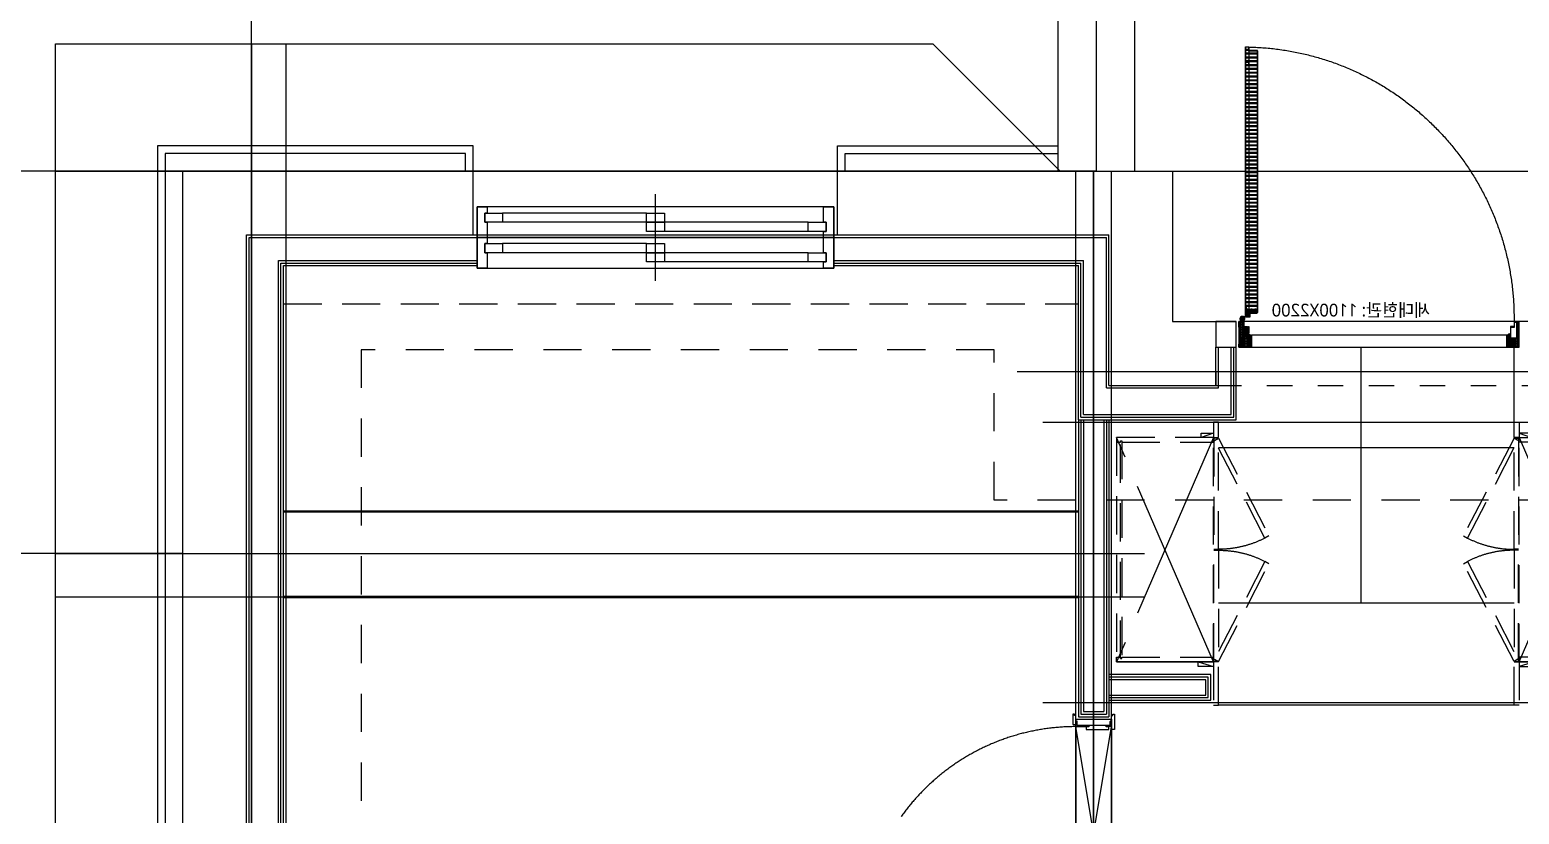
# Model space of a CAD drawing. Header units: millimetres. Extents: x 7294529 to 7346664, y 234399 to 276449.
# Drawn here: x 7298759 to 7304605, y 251817 to 254894 of the extents above; entities that cross this region are included whole.
import ezdxf
from ezdxf.enums import TextEntityAlignment as Align
from ezdxf.xclip import XClip

# ---------------------------------------------------------------- set-up
doc = ezdxf.new("R2010")
doc.units = ezdxf.units.MM
doc.header["$LTSCALE"] = 100
doc.header["$XCLIPFRAME"] = 2
for name, pattern in [('C-303-L-TF_39B+59C$0$CEN', [62, 60, -1, 0, -1]), ('C-303-L-TF_39B+59C$0$CENTER', [65, 60, -2, 1, -2]), ('C-303-L-TF_39B+59C$0$DIV1', [3.4, 3, -0.2, 0, -0.2]), ('C-303-L-TF_39B+59C$0$HIDDEN', [2, 1, -1]), ('CEN', [62, 60, -1, 0, -1]), ('ST-DASH', [2.7, 1.5, -1.2]), ('U-39B-EX$0$CEN', [62, 60, -1, 0, -1]), ('U-39B-EX$0$CENTER', [65, 60, -2, 1, -2]), ('U-39B-EX$0$CENTER2', [1.125, 0.75, -0.125, 0.125, -0.125]), ('U-39B-EX$0$DASHDOTX2', [2, 1, -0.5, 0, -0.5]), ('U-39B-EX$0$HID', [2.3, 1.5, -0.8]), ('U-39B-EX$0$HIDDEN2', [4.7625, 3.175, -1.5875])]:
    doc.linetypes.add(name, pattern=pattern)
for name, color, linetype in [('BP', 7, 'Continuous'), ('C-303-L-TF_39B+59C$0$CEN', 1, 'C-303-L-TF_39B+59C$0$CEN'), ('C-303-L-TF_39B+59C$0$COL', 2, 'Continuous'), ('C-303-L-TF_39B+59C$0$DOR', 4, 'Continuous'), ('C-303-L-TF_39B+59C$0$DOR-1', 1, 'Continuous'), ('C-303-L-TF_39B+59C$0$DOR-8', 8, 'Continuous'), ('C-303-L-TF_39B+59C$0$S-구조선', 4, 'Continuous'), ('CEN', 1, 'CEN'), ('DIM', 7, 'Continuous'), ('U-39B-EX$0$A-커텐박스', 11, 'U-39B-EX$0$HID'), ('U-39B-EX$0$C-DOOR', 1, 'Continuous'), ('U-39B-EX$0$CEN', 1, 'U-39B-EX$0$CEN'), ('U-39B-EX$0$CON', 2, 'Continuous'), ('U-39B-EX$0$DOR', 4, 'Continuous'), ('U-39B-EX$0$ELE', 6, 'Continuous'), ('U-39B-EX$0$FIN', 5, 'Continuous'), ('U-39B-EX$0$FUR_미설치가구', 8, 'U-39B-EX$0$HID'), ('U-39B-EX$0$INSUL_line', 8, 'Continuous'), ('U-39B-EX$0$S-ELE', 4, 'Continuous'), ('U-39B-EX$0$TILE', 251, 'Continuous'), ('U-39B-EX$0$WIN', 4, 'Continuous'), ('U-39B-EX$0$발코니 입면선', 4, 'Continuous'), ('U-39B-EX$0$확장전', 4, 'U-39B-EX$0$HID'), ('결로방지', 4, 'ST-DASH'), ('기단부-석재', 6, 'Continuous')]:
    doc.layers.add(name, color=color, linetype=linetype)
for name, color, linetype, plot in [('C-303-L-TF_39B+59C$0$Defpoint', 142, 'Continuous', False), ('CUT-LINE', 105, 'Continuous', False), ('U-39B-EX$0$MC', 152, 'Continuous', False)]:
    doc.layers.add(name, color=color, linetype=linetype, plot=plot)
doc.styles.add('C-303-L-TF_39B+59C$0$맑은 고딕', font='')
doc.styles.get('C-303-L-TF_39B+59C$0$맑은 고딕').set_extended_font_data('Malgun Gothic')

# ---------------------------------------------------------------- blocks, each defined once
blk = doc.blocks.new('U-39B-EX$0$WIN_3_1400')
at = {"layer": 'U-39B-EX$0$WIN'}
blk.add_line((0, -290), (0, 50), dxfattribs=at)
at = {"layer": 'U-39B-EX$0$WIN', "color": 5, "linetype": 'Continuous'}
for p, q in [((35, -24), (600, -24)), ((-600, -60), (-35, -60)), ((-600, -96), (-35, -96)), ((35, -60), (600, -60)), ((35, -144), (600, -144)), ((-600, -180), (-35, -180)), ((-600, -216), (-35, -216)), ((35, -180), (600, -180))]:
    blk.add_line(p, q, dxfattribs=at)
at = {"layer": 'U-39B-EX$0$WIN'}
for points in [[(-660, -96), (-670, -96), (-670, -60), (-660, -60), (-660, 0), (-700, 0), (-700, -120), (-660, -120)], [(-700, 0), (700, 0), (700, -120), (-700, -120)], [(660, -24), (670, -24), (670, -60), (660, -60), (660, -120), (700, -120), (700, 0), (660, 0)], [(-35, -60), (35, -60), (35, -24), (-35, -24)], [(670, -24), (600, -24), (600, -60), (670, -60)], [(-670, -96), (-600, -96), (-600, -60), (-670, -60)], [(-35, -96), (35, -96), (35, -60), (-35, -60)], [(-660, -216), (-670, -216), (-670, -180), (-660, -180), (-660, -120), (-700, -120), (-700, -240), (-660, -240)], [(-700, -120), (700, -120), (700, -240), (-700, -240)], [(-35, -180), (35, -180), (35, -144), (-35, -144)], [(670, -144), (600, -144), (600, -180), (670, -180)], [(660, -144), (670, -144), (670, -180), (660, -180), (660, -240), (700, -240), (700, -120), (660, -120)], [(-670, -216), (-600, -216), (-600, -180), (-670, -180)], [(-35, -216), (35, -216), (35, -180), (-35, -180)]]:
    blk.add_lwpolyline(points, close=True, dxfattribs=at)
blk = doc.blocks.new('U-39B-EX$0$A$Cd842f733')
at = {"layer": 'U-39B-EX$0$FUR_미설치가구', "color": 1, "linetype": 'U-39B-EX$0$CENTER', "ltscale": 10}
blk.add_line((-380, 898), (-332, 880), dxfattribs=at)
at = {"layer": 'U-39B-EX$0$FUR_미설치가구', "color": 8, "linetype": 'U-39B-EX$0$CENTER2', "ltscale": 10}
for p, q in [((-380, 0), (0, 880, 0)), ((-380, 880, 0), (0, 0))]:
    blk.add_line(p, q, dxfattribs=at)
at = {"layer": 'U-39B-EX$0$FUR_미설치가구'}
blk.add_line((-400, 0), (0, 0), dxfattribs=at)
at = {"layer": 'U-39B-EX$0$FUR_미설치가구', "color": 1}
blk.add_line((-320, 0), (-380, -18), dxfattribs=at)
at = {"layer": 'U-39B-EX$0$FUR_미설치가구', "color": 6}
for points in [[(-380, 880), (-400, 880), (-400, 940), (-380, 940)], [(-382, 878), (-382, 442), (-400, 442), (-400, 878)], [(-16, 867), (-20, 867), (-20, 862), (-380, 862), (-380, 880), (0, 880), (0, 862), (-16, 862)], [(-16, 13), (-16, 867), (-20, 867), (-20, 13)], [(-382, 2), (-382, 438), (-400, 438), (-400, 2)], [(-380, -170), (-400, -170), (-400, 0), (-380, 0)], [(-16, 13), (-20, 13), (-20, 18), (-380, 18), (-380, 0), (0, 0), (0, 18), (-16, 18)]]:
    blk.add_lwpolyline(points, close=True, dxfattribs=at)
at = {"layer": 'U-39B-EX$0$FUR_미설치가구', "color": 1, "linetype": 'U-39B-EX$0$HIDDEN2', "ltscale": 0.5}
for points in [[(-384.4, 869), (-400, 878), (-598, 495.1), (-582.4, 486.1)], [(-384.4, 11), (-400, 2), (-598, 384.9), (-582.4, 393.9)]]:
    blk.add_lwpolyline(points, close=True, dxfattribs=at)
at = {"layer": 'U-39B-EX$0$FUR_미설치가구', "color": 1, "ltscale": 25}
blk.add_lwpolyline([(-380, 898), (-380, 880), (-332, 880), (-332, 898)], close=True, dxfattribs=at)
at = {"layer": 'U-39B-EX$0$FUR_미설치가구'}
blk.add_lwpolyline([(0, 0), (-380, 0), (-380, 880), (0, 880)], close=True, dxfattribs=at)
at = {"layer": 'U-39B-EX$0$FUR_미설치가구', "color": 1}
blk.add_lwpolyline([(-320, 0), (-380, 0), (-380, -18), (-320, -18)], close=True, dxfattribs=at)
at = {"layer": 'U-39B-EX$0$FUR_미설치가구', "ltscale": 25}
blk.add_lwpolyline([(-80, 0), (-80, 0), (-380, 0), (-380, 0)], close=True, dxfattribs=at)
at = {"layer": 'U-39B-EX$0$FUR_미설치가구', "color": 1, "linetype": 'U-39B-EX$0$HIDDEN2', "ltscale": 10}
for centre, start, end in [((-402.7, 830.6, 0), 242.45165, 270.39349), ((-402.7, 49.4, 0), 89.60651, 117.54835)]:
    blk.add_arc(centre, 388.6, start, end, dxfattribs=at)
blk = doc.blocks.new('U-39B-EX$0$A$C42d6a0a8')
at = {"layer": 'U-39B-EX$0$C-DOOR'}
for p, q in [((0, 49), (-140, 891)), ((-140, 891), (-140, 49)), ((-140, 49), (0, 891)), ((0, 891), (0, 49))]:
    blk.add_line(p, q, dxfattribs=at)
at = {"layer": 'U-39B-EX$0$C-DOOR', "linetype": 'U-39B-EX$0$DASHDOTX2', "ltscale": 8}
blk.add_arc((-139.3, 47.3), 843.7, 90.04681, 177.16562, dxfattribs=at)
at = {"layer": 'U-39B-EX$0$DOR'}
for p, q in [((-152, 940), (-152, 900)), ((-145, 940), (-152, 940)), ((-145, 935), (-145, 940)), ((-152, 900), (-140, 900)), ((-140, 935), (-145, 935)), ((-140, 900), (-140, 935)), ((-140, 912), (-140, 920)), ((-140, 920), (0, 920)), ((-135, 912), (-140, 912)), ((-135, 911), (-140, 911)), ((-140, 911), (-140, 891)), ((-140, 891), (-90, 891)), ((-135, 896), (-135, 912)), ((-135, 896), (-135, 911)), ((-5, 896), (-135, 896)), ((-90, 896), (-135, 896)), ((-89, 890), (-100, 890)), ((-100, 890), (-100, 880)), ((-100, 880), (-10, 880)), ((-90, 891), (-90, 896)), ((-21, 895), (-89, 895)), ((-89, 895), (-89, 890)), ((-21, 890), (-21, 895)), ((-10, 890), (-21, 890)), ((-10, 880), (-10, 890)), ((0, 912), (-5, 912)), ((-5, 912), (-5, 896)), ((0, 920), (0, 912)), ((-982, 49), (-982, 89)), ((-982, 89), (-140, 89)), ((-140, 89), (-140, 49)), ((-100, 50), (-100, 60)), ((-100, 60), (-10, 60)), ((-10, 60), (-10, 50)), ((-140, 49), (-982, 49)), ((-152, 0), (-152, 40)), ((-152, 40), (-140, 40)), ((-145, 0), (-152, 0)), ((-140, 5), (-145, 5)), ((-145, 5), (-145, 0)), ((-140, 49), (-90, 49)), ((-140, 29), (-140, 49)), ((-140, 40), (-140, 5)), ((-135, 29), (-140, 29)), ((-135, 28), (-140, 28)), ((-140, 28), (-140, 20)), ((-140, 20), (0, 20)), ((-5, 44), (-135, 44)), ((-135, 44), (-135, 28)), ((-90, 44), (-135, 44)), ((-135, 44), (-135, 29)), ((-89, 50), (-100, 50)), ((-90, 49), (-90, 44)), ((-89, 45), (-89, 50)), ((-21, 45), (-89, 45)), ((-10, 50), (-21, 50)), ((-21, 50), (-21, 45)), ((-5, 28), (-5, 44)), ((0, 28), (-5, 28)), ((0, 20), (0, 28))]:
    blk.add_line(p, q, dxfattribs=at)
at = {"layer": 'U-39B-EX$0$DOR', "color": 8}
for p, q in [((-140, 0), (-140, 20)), ((-140, 20), (0, 20)), ((0, 20), (-140, 0)), ((0, 0), (-140, 0)), ((0, 20), (0, 0))]:
    blk.add_line(p, q, dxfattribs=at)
at = {"layer": 'U-39B-EX$0$DOR'}
for points in [[(12, 940), (12, 880), (0, 880), (0, 935), (5, 935), (5, 940)], [(0, 891), (-20, 891), (-20, 896), (-5, 896), (-5, 911), (0, 911)], [(12, 0), (12, 60), (0, 60), (0, 5), (5, 5), (5, 0)], [(0, 49), (-20, 49), (-20, 44), (-5, 44), (-5, 29), (0, 29)]]:
    blk.add_lwpolyline(points, close=True, dxfattribs=at)
blk = doc.blocks.new('U-39B-EX$0$S-CEN')
at = {"layer": 'U-39B-EX$0$S-ELE', "color": 8, "linetype": 'U-39B-EX$0$CEN'}
for p, q in [((-6510, 10515), (-6510, -500)), ((-3205, 10515), (-3205, 4950)), ((-3005, 10015), (-7280, 10015)), ((-3405, 9230), (0, 9230)), ((-7280, 8515), (-3005, 8515))]:
    blk.add_line(p, q, dxfattribs=at)
at = {"layer": 'U-39B-EX$0$S-ELE', "color": 4}
for p, q in [((-4210, 10015), (-5640, 10015)), ((-5640, 9765), (-4210, 9765))]:
    blk.add_line(p, q, dxfattribs=at)
blk = doc.blocks.new('U-39B-EX', base_point=(0, 0))
at = {"layer": 'U-39B-EX$0$A-커텐박스'}
blk.add_line((-6385, 265), (-3265, 265), dxfattribs=at)
at = {"layer": 'U-39B-EX$0$CEN'}
for p, q in [((-6510, -9730), (-6510, 1285)), ((-3205, -4280), (-3205, 1285)), ((-7280, 785), (-3005, 785)), ((-3405, 0), (0, 0)), ((-7280, -715), (-3005, -715))]:
    blk.add_line(p, q, dxfattribs=at)
at = {"layer": 'U-39B-EX$0$CON'}
for p, q in [((-6780, 785), (-5640, 785)), ((-6780, -9230), (-6780, 785)), ((-5640, 535), (-5640, 785)), ((-4210, 535), (-4210, 785)), ((-6530, 535), (-5640, 535)), ((-6530, -3980), (-6530, 535)), ((-4210, 535), (-3145, 535)), ((-3145, -55), (-3145, 535)), ((-2645, 95), (-2645, 195)), ((-2725, -55), (-2725, 95)), ((-2725, 95), (-2645, 95)), ((-3145, -55), (-2725, -55))]:
    blk.add_line(p, q, dxfattribs=at)
at = {"layer": 'U-39B-EX$0$ELE'}
for p, q in [((-1555, -910), (-2715, -910)), ((-1555, -1310), (-2715, -1310))]:
    blk.add_line(p, q, dxfattribs=at)
at = {"layer": 'U-39B-EX$0$FIN'}
for p, q in [((-6395, -2310), (-6395, 425)), ((-6395, 425), (-5625, 425)), ((-6385, -2310), (-6385, 415)), ((-6385, 415), (-5625, 415)), ((-4225, 425), (-3255, 425)), ((-4225, 415), (-3265, 415)), ((-3265, -190), (-3265, 415)), ((-3255, -180), (-3255, 425)), ((-2655, -180), (-2655, 95)), ((-2645, -190), (-2645, 95)), ((-3265, -190), (-2645, -190)), ((-3265, -190), (-3265, -1355)), ((-3255, -180), (-2655, -180)), ((-3255, -190), (-3255, -1345)), ((-3245, -190), (-3245, -1335)), ((-3165, -190), (-3165, -1335)), ((-3155, -190), (-3155, -1345)), ((-3145, -190), (-3145, -1355)), ((-3245, -1335), (-3165, -1335)), ((-3265, -1355), (-3145, -1355)), ((-3255, -1345), (-3155, -1345))]:
    blk.add_line(p, q, dxfattribs=at)
for points in [[(-3145, -1290), (-2745, -1290), (-2745, -1190), (-3145, -1190)], [(-3145, -1280), (-2755, -1280), (-2755, -1200), (-3145, -1200)], [(-3145, -1270), (-2765, -1270), (-2765, -1210), (-3145, -1210)]]:
    blk.add_lwpolyline(points, dxfattribs=at)
at = {"layer": 'U-39B-EX$0$INSUL_line'}
for p, q in [((-6520, -3970), (-6520, 525)), ((-6520, 525), (-5625, 525)), ((-4225, 525), (-3155, 525)), ((-3155, -65), (-3155, 525)), ((-6405, -3970), (-6405, 435)), ((-6405, 435), (-5625, 435)), ((-4225, 435), (-3245, 435)), ((-3245, -170), (-3245, 435)), ((-2665, -170), (-2665, 95)), ((-3155, -65), (-2715, -65)), ((-3245, -170), (-2665, -170))]:
    blk.add_line(p, q, dxfattribs=at)
blk.add_lwpolyline([(-2715, -65), (-2715, 95)], dxfattribs=at)
at = {"layer": 'U-39B-EX$0$MC'}
for p, q in [((-6375, -9730), (-6375, 1285)), ((-3275, -2555), (-3275, 1285)), ((-3135, -9730), (-3135, 1285)), ((-3405, -200), (0, -200)), ((-7280, -885), (-3005, -885)), ((0, -1300), (-3405, -1300))]:
    blk.add_line(p, q, dxfattribs=at)
at = {"layer": 'U-39B-EX$0$TILE'}
for p, q in [((-2155, -910), (-2155, 95)), ((-1555, -200), (-1555, 95)), ((-1555, -300), (-2715, -300))]:
    blk.add_line(p, q, dxfattribs=at)
at = {"layer": 'U-39B-EX$0$발코니 입면선'}
blk.add_line((-4210, 785), (-5640, 785), dxfattribs=at)
at = {"layer": 'U-39B-EX$0$확장전', "const_width": 10}
for points in [[(-3265, -550), (-6385, -550)], [(-3265, -885), (-6385, -885)]]:
    blk.add_lwpolyline(points, dxfattribs=at)
at = {"layer": 'U-39B-EX$0$DOR'}
blk.add_blockref('U-39B-EX$0$A$C42d6a0a8', (-3135, -2285), dxfattribs=at)
at = {"layer": 'U-39B-EX$0$FUR_미설치가구', "xscale": -1}
blk.add_blockref('U-39B-EX$0$A$Cd842f733', (-3115, -1140), dxfattribs=at)
at = {"layer": 'U-39B-EX$0$FUR_미설치가구'}
blk.add_blockref('U-39B-EX$0$A$Cd842f733', (-1155, -1140), dxfattribs=at)
at = {"layer": 'U-39B-EX$0$S-ELE'}
blk.add_blockref('U-39B-EX$0$S-CEN', (0, -9230), dxfattribs=at)
at = {"layer": 'U-39B-EX$0$WIN', "xscale": -1}
blk.add_blockref('U-39B-EX$0$WIN_3_1400', (-4925, 645), dxfattribs=at)
blk = doc.blocks.new('C-303-L-TF_39B+59C$0$DOR-1100-FSD')
at = {"layer": 'C-303-L-TF_39B+59C$0$DOR'}
h = blk.add_hatch(dxfattribs=at)
h.set_pattern_fill('ANSI32', color=8, scale=20, angle=270, style=0)
h.set_pattern_definition([(315, (476662.901, -2097057.591), (5.30330086, 5.30330086), []), (315, (476662.901, -2097061.126), (5.30330086, 5.30330086), [])])
h.paths.add_polyline_path([(-26.5, 162.1), (-26.5, 137.1), (-72.9, 137.1), (-72.9, 140.1), (-29.5, 140.1), (-29.5, 162.1)])
h = blk.add_hatch(dxfattribs=at)
h.set_pattern_fill('ANSI32', color=8, scale=20, angle=180, style=0)
h.set_pattern_definition([(225, (3065417.369, -2144746.3604), (5.303300859, -5.303300859), []), (225, (3065413.833, -2144746.3604), (5.303300859, -5.303300859), [])])
h.paths.add_polyline_path([(-32.4, 78.9), (-32.4, 51.8), (-29.4, 51.8), (-29.4, 75.9), (-15.4, 75.9), (-15.4, 98.4), (-18.4, 98.4), (-18.4, 78.9)])
h = blk.add_hatch(dxfattribs=at)
h.set_pattern_fill('ANSI37', color=8, scale=5, angle=270, style=0)
h.set_pattern_definition([(315, (627715.17196, -7804796.19215), (0.44194173824, 0.44194173824), []), (45, (627715.17196, -7804796.19215), (-0.44194173824, 0.44194173824), [])])
h.paths.add_polyline_path([(-1060.1, 35.6), (-1058.1, 35.6, 0.171519), (-1055, 36.4, 0.338795), (-1054.5, 38.3, -0.591177), (-1056.4, 36.7), (-1056.4, 40.9, 0.340542), (-1054.4, 43.3, -0.488287), (-1056.4, 41.9), (-1056.4, 46.2, 0.34119), (-1054.4, 48.6, -0.39781), (-1055.9, 47.2, -0.076051), (-1056.4, 47.2, 0.20695), (-1057.8, 50.9, 0.210511), (-1066.2, 50.5), (-1066.1, 49.9, -0.230162), (-1057.6, 49.1), (-1063.3, 49.1, -0.125626), (-1063.3, 50.4, 0.25476), (-1063.8, 47.2, -0.383534), (-1066.2, 48.6, 0.248119), (-1063.8, 46.2), (-1063.8, 41.9, -0.488287), (-1065.8, 43.3, 0.340542), (-1063.8, 40.9), (-1063.8, 36.7, -0.591177), (-1065.7, 38.3, 0.338795), (-1065.2, 36.4, 0.171519), (-1062.1, 35.6)])
h.paths.add_polyline_path([(-1058.6, 36.8, 0.414214), (-1057.6, 37.8), (-1057.6, 46.9, 0.414214), (-1058.6, 47.9), (-1061.6, 47.9, 0.414214), (-1062.6, 46.9), (-1062.6, 37.8, 0.414214), (-1061.6, 36.8)], flags=16)
h = blk.add_hatch(dxfattribs=at)
h.set_pattern_fill('ANSI37', color=8, scale=5, angle=450, style=0)
h.set_pattern_definition([(135, (3064985.5314, -2141987.3489), (-0.44194173824, -0.44194173824), []), (225, (3064985.5314, -2141987.3489), (0.44194173824, -0.44194173824), [])])
h.paths.add_polyline_path([(-39.9, 35.6), (-41.9, 35.6, -0.171519), (-45, 36.4, -0.338795), (-45.5, 38.3, 0.591177), (-43.6, 36.7), (-43.6, 40.9, -0.340542), (-45.6, 43.3, 0.488287), (-43.6, 41.9), (-43.6, 46.2, -0.34119), (-45.6, 48.6, 0.39781), (-44.1, 47.2, 0.076051), (-43.6, 47.2, -0.20695), (-42.2, 50.9, -0.210511), (-33.8, 50.5), (-33.9, 49.9, 0.230162), (-42.4, 49.1), (-36.7, 49.1, 0.125626), (-36.7, 50.4, -0.25476), (-36.2, 47.2, 0.383534), (-33.8, 48.6, -0.248119), (-36.2, 46.2), (-36.2, 41.9, 0.488287), (-34.2, 43.3, -0.340542), (-36.2, 40.9), (-36.2, 36.7, 0.591177), (-34.3, 38.3, -0.338795), (-34.8, 36.4, -0.171519), (-37.9, 35.6)])
h.paths.add_polyline_path([(-41.4, 36.8, -0.414214), (-42.4, 37.8), (-42.4, 46.9, -0.414214), (-41.4, 47.9), (-38.4, 47.9, -0.414214), (-37.4, 46.9), (-37.4, 37.8, -0.414214), (-38.4, 36.8)], flags=16)
at = {"layer": 'C-303-L-TF_39B+59C$0$DOR-8'}
h = blk.add_hatch(dxfattribs=at)
h.set_pattern_fill('PLAST', color=256, scale=60, angle=360, style=0)
h.set_pattern_definition([(2e-15, (474014.72, -2089221.365), (-4e-12, 15), []), (2e-15, (474014.72, -2089219.49), (-4e-12, 15), []), (2e-15, (474014.72, -2089217.615), (-4e-12, 15), [])])
edge = h.paths.add_edge_path()
edge.add_line((-38.9, 1077.9), (-38.9, 1177.7))
edge.add_line((-38.9, 1177.7), (-26.5, 1177.7))
edge.add_line((-26.5, 1177.7), (-26.5, 162.1))
edge.add_line((-26.5, 162.1), (-29.5, 162.1))
edge.add_line((-29.5, 162.1), (-29.5, 140.1))
edge.add_line((-29.5, 140.1), (-30.7, 140.1))
edge.add_line((-30.7, 140.1), (-30.7, 148.5))
edge.add_line((-30.7, 148.5), (-31.2, 149))
edge.add_line((-31.2, 149), (-34.2, 149))
edge.add_line((-34.2, 149), (-34.7, 148.5))
edge.add_line((-34.7, 148.5), (-34.7, 140.1))
edge.add_line((-34.7, 140.1), (-48.2, 140.1))
edge.add_line((-48.2, 140.1), (-48.2, 148.5))
edge.add_line((-48.2, 148.5), (-48.7, 149))
edge.add_line((-48.7, 149), (-51.7, 149))
edge.add_line((-51.7, 149), (-52.2, 148.5))
edge.add_line((-52.2, 148.5), (-52.2, 140.1))
edge.add_line((-52.2, 140.1), (-63.5, 140.1))
edge.add_line((-63.5, 140.1), (-63.5, 148.5))
edge.add_line((-63.5, 148.5), (-64, 149))
edge.add_line((-64, 149), (-67, 149))
edge.add_line((-67, 149), (-67.5, 148.5))
edge.add_line((-67.5, 148.5), (-67.5, 140.1))
edge.add_line((-67.5, 140.1), (-72.9, 140.1))
edge.add_line((-72.9, 140.1), (-72.9, 1163.7))
edge.add_line((-72.9, 1163.7), (-38.9, 1163.7))
h.paths.add_polyline_path([(-38.9, 137.1), (-34.7, 137.1), (-34.7, 123.7), (-36.9, 121.5), (-38.9, 121.5)])
h.paths.add_polyline_path([(-26.5, 121.5), (-28.5, 121.5), (-30.7, 123.7), (-30.7, 137.1), (-26.5, 137.1)])
h = blk.add_hatch(dxfattribs=at)
h.set_pattern_fill('HEX', color=256, scale=15, angle=180, style=0)
h.set_pattern_definition([(180, (3073754.1943, -2142098.28), (1e-12, -3.247595265), [1.875, -3.75]), (300, (3073754.1943, -2142098.28), (2.8125000007, 1.6237976325), [1.875, -3.75]), (240, (3073752.3193, -2142098.28), (2.8125000007, -1.6237976325), [1.875, -3.75])])
edge = h.paths.add_edge_path()
edge.add_line((-1088.6, 34), (-1067.6, 34))
edge.add_line((-1067.6, 34), (-1052.6, 34))
edge.add_line((-1052.6, 34), (-1052.6, 1.6))
edge.add_line((-1052.6, 1.6), (-1096.8, 1.6))
edge.add_line((-1096.8, 1.6), (-1096.8, 95))
edge.add_line((-1096.8, 95), (-1098.4, 95))
edge.add_line((-1098.4, 95), (-1098.4, 98.4))
edge.add_line((-1098.4, 98.4), (-1091.8, 98.4))
edge.add_line((-1091.8, 98.4), (-1091.8, 37.2))
edge.add_arc((-1088.6, 37.2), 3.2, 180, 270)
h = blk.add_hatch(dxfattribs=at)
h.set_pattern_fill('HEX', color=256, scale=15, angle=180, style=0)
h.set_pattern_definition([(180, (3073254.1943, -2142098.28), (1e-12, -3.247595265), [1.875, -3.75]), (300, (3073254.1943, -2142098.28), (2.8125000007, 1.6237976325), [1.875, -3.75]), (240, (3073252.3193, -2142098.28), (2.8125000007, -1.6237976325), [1.875, -3.75])])
h.paths.add_polyline_path([(-3.2, 5), (-1.6, 5), (-1.6, 1.6), (-47.4, 1.6), (-47.4, 34), (-32.4, 34), (-32.4, 51.8), (-29.4, 51.8), (-29.4, 57.2), (-22.6, 57.2), (-22.1, 57.7), (-22.1, 60.7), (-22.6, 61.2), (-29.4, 61.2), (-29.4, 72.5), (-22.6, 72.5), (-22.1, 73), (-22.1, 75.9), (-15.4, 75.9), (-15.4, 98.4), (-1.6, 98.4), (-1.6, 95), (-3.2, 95)])
at = {"layer": 'C-303-L-TF_39B+59C$0$DOR', "color": 4}
for p, q in [((-51.9, 1161.3), (-38.9, 1161.3)), ((-51.9, 1161.3), (-51.9, 1160.7)), ((-51.9, 1160.7), (-39.5, 1160.7)), ((-39.5, 1160.7), (-39.5, 137.7)), ((-38.9, 1161.3), (-38.9, 137.1)), ((-39.5, 137.7), (-49.7, 137.7)), ((-49.7, 137.7), (-49.7, 137.1)), ((-38.9, 137.1), (-49.7, 137.1))]:
    blk.add_line(p, q, dxfattribs=at)
at = {"layer": 'C-303-L-TF_39B+59C$0$DOR'}
for p, q in [((-38.9, 1117.7), (-38.9, 1127.7)), ((-38.9, 1127.7), (-38.1, 1127.7)), ((-27.7, 1117.7), (-38.9, 1117.7)), ((-38.9, 1117.7), (-27.7, 1117.7)), ((-38.9, 1117.7), (-38.9, 1107.7)), ((-38.1, 1118.5), (-38.1, 1127.7)), ((-27.7, 1118.5), (-38.1, 1118.5)), ((-38.1, 1116.9), (-27.7, 1116.9)), ((-38.1, 1116.9), (-38.1, 1107.7)), ((-38.9, 1107.7), (-38.1, 1107.7)), ((-1100, 78), (-1100, 89.8)), ((-37.8, 73), (-29, 73)), ((-37.8, 63), (-29, 63)), ((-28, 64), (-28, 72)), ((0, 78), (0, 89.8)), ((-1052.6, 34), (-1052.6, 45.4)), ((-47.4, 34), (-47.4, 45.4))]:
    blk.add_line(p, q, dxfattribs=at)
at = {"layer": 'C-303-L-TF_39B+59C$0$DOR', "color": 40}
for p, q in [((-41.7, 134.7), (-71, 134.7)), ((-71, 131.7), (-71, 134.7)), ((-71, 131.7), (-43.7, 131.7)), ((-42.7, 118.7), (-42.7, 130.7)), ((-42.7, 130.7), (-42.7, 118.7)), ((-41.7, 117.7), (-20.4, 117.7)), ((-39.7, 121.7), (-39.7, 132.7)), ((-13.5, 120.7), (-38.7, 120.7))]:
    blk.add_line(p, q, dxfattribs=at)
at = {"layer": 'C-303-L-TF_39B+59C$0$DOR', "color": 3, "linetype": 'C-303-L-TF_39B+59C$0$HIDDEN'}
for p, q in [((-67.5, 140.1), (-70.5, 137.1)), ((-60.5, 137.1), (-63.5, 140.1)), ((-52.2, 140.1), (-55.2, 137.1)), ((-45.2, 137.1), (-48.2, 140.1)), ((-34.7, 123.7), (-37.7, 120.7)), ((-27.7, 120.7), (-30.7, 123.7)), ((-34, 79.5), (-31, 76.5)), ((-31, 72.5), (-34, 69.5)), ((-34, 64.2), (-31, 61.2)), ((-31, 57.2), (-34, 54.2))]:
    blk.add_line(p, q, dxfattribs=at)
at = {"layer": 'C-303-L-TF_39B+59C$0$DOR', "color": 3}
for p, q in [((-67, 149), (-67.5, 148.5)), ((-67.5, 140.1), (-67.5, 148.5)), ((-67.5, 148.5), (-63.5, 148.5)), ((-67, 149), (-64, 149)), ((-67, 140.1), (-67, 149)), ((-63.5, 148.5), (-64, 149)), ((-64, 140.1), (-64, 149)), ((-63.5, 140.1), (-63.5, 148.5)), ((-51.7, 149), (-52.2, 148.5)), ((-52.2, 140.1), (-52.2, 148.5)), ((-52.2, 148.5), (-48.2, 148.5)), ((-51.7, 149), (-48.7, 149)), ((-51.7, 140.1), (-51.7, 149)), ((-48.2, 148.5), (-48.7, 149)), ((-48.7, 140.1), (-48.7, 149)), ((-48.2, 140.1), (-48.2, 148.5)), ((-34.2, 149), (-34.7, 148.5)), ((-34.7, 123.7), (-34.7, 148.5)), ((-34.7, 148.5), (-30.7, 148.5)), ((-34.2, 149), (-31.2, 149)), ((-34.2, 123.7), (-34.2, 149)), ((-30.7, 148.5), (-31.2, 149)), ((-31.2, 123.7), (-31.2, 149)), ((-30.7, 123.7), (-30.7, 148.5)), ((-31, 76.5), (-22.6, 76.5)), ((-31, 76), (-22.1, 76)), ((-31, 73), (-22.1, 73)), ((-31, 72.5), (-22.6, 72.5)), ((-31, 61.2), (-22.6, 61.2)), ((-31, 60.7), (-22.1, 60.7)), ((-22.6, 76.5), (-22.1, 76)), ((-22.6, 72.5), (-22.6, 76.5)), ((-22.1, 73), (-22.6, 72.5)), ((-22.6, 61.2), (-22.1, 60.7)), ((-22.6, 57.2), (-22.6, 61.2)), ((-22.1, 73), (-22.1, 76)), ((-22.1, 57.7), (-22.1, 60.7)), ((-31, 57.7), (-22.1, 57.7)), ((-31, 57.2), (-22.6, 57.2)), ((-22.1, 57.7), (-22.6, 57.2))]:
    blk.add_line(p, q, dxfattribs=at)
at = {"layer": 'C-303-L-TF_39B+59C$0$DOR', "color": 8}
for p, q in [((-67, 148.1), (-67.5, 148.1)), ((-67, 147.5), (-67.5, 147.5)), ((-67, 146.9), (-67.5, 146.9)), ((-67, 146.2), (-67.5, 146.2)), ((-67, 145.6), (-67.5, 145.6)), ((-67, 145), (-67.5, 145)), ((-67, 144.4), (-67.5, 144.4)), ((-67, 143.7), (-67.5, 143.7)), ((-67, 143.1), (-67.5, 143.1)), ((-65.5, 148.1), (-67, 148.1)), ((-65.5, 147.5), (-67, 147.5)), ((-65.5, 146.9), (-67, 146.9)), ((-65.5, 146.2), (-67, 146.2)), ((-65.5, 145.6), (-67, 145.6)), ((-65.5, 145), (-67, 145)), ((-65.5, 144.4), (-67, 144.4)), ((-65.5, 143.7), (-67, 143.7)), ((-65.5, 143.1), (-67, 143.1)), ((-64, 148.1), (-65.5, 148.1)), ((-64, 147.5), (-65.5, 147.5)), ((-64, 146.9), (-65.5, 146.9)), ((-64, 146.2), (-65.5, 146.2)), ((-64, 145.6), (-65.5, 145.6)), ((-64, 145), (-65.5, 145)), ((-64, 144.4), (-65.5, 144.4)), ((-64, 143.7), (-65.5, 143.7)), ((-64, 143.1), (-65.5, 143.1)), ((-63.5, 148.1), (-64, 148.1)), ((-63.5, 147.5), (-64, 147.5)), ((-63.5, 146.9), (-64, 146.9)), ((-63.5, 146.2), (-64, 146.2)), ((-63.5, 145.6), (-64, 145.6)), ((-63.5, 145), (-64, 145)), ((-63.5, 144.4), (-64, 144.4)), ((-63.5, 143.7), (-64, 143.7)), ((-63.5, 143.1), (-64, 143.1)), ((-51.7, 148.1), (-52.2, 148.1)), ((-51.7, 147.5), (-52.2, 147.5)), ((-51.7, 146.9), (-52.2, 146.9)), ((-51.7, 146.2), (-52.2, 146.2)), ((-51.7, 145.6), (-52.2, 145.6)), ((-51.7, 145), (-52.2, 145)), ((-51.7, 144.4), (-52.2, 144.4)), ((-51.7, 143.7), (-52.2, 143.7)), ((-51.7, 143.1), (-52.2, 143.1)), ((-50.2, 148.1), (-51.7, 148.1)), ((-50.2, 147.5), (-51.7, 147.5)), ((-50.2, 146.9), (-51.7, 146.9)), ((-50.2, 146.2), (-51.7, 146.2)), ((-50.2, 145.6), (-51.7, 145.6)), ((-50.2, 145), (-51.7, 145)), ((-50.2, 144.4), (-51.7, 144.4)), ((-50.2, 143.7), (-51.7, 143.7)), ((-50.2, 143.1), (-51.7, 143.1)), ((-48.7, 148.1), (-50.2, 148.1)), ((-48.7, 147.5), (-50.2, 147.5)), ((-48.7, 146.9), (-50.2, 146.9)), ((-48.7, 146.2), (-50.2, 146.2)), ((-48.7, 145.6), (-50.2, 145.6)), ((-48.7, 145), (-50.2, 145)), ((-48.7, 144.4), (-50.2, 144.4)), ((-48.7, 143.7), (-50.2, 143.7)), ((-48.7, 143.1), (-50.2, 143.1)), ((-48.2, 148.1), (-48.7, 148.1)), ((-48.2, 147.5), (-48.7, 147.5)), ((-48.2, 146.9), (-48.7, 146.9)), ((-48.2, 146.2), (-48.7, 146.2)), ((-48.2, 145.6), (-48.7, 145.6)), ((-48.2, 145), (-48.7, 145)), ((-48.2, 144.4), (-48.7, 144.4)), ((-48.2, 143.7), (-48.7, 143.7)), ((-48.2, 143.1), (-48.7, 143.1)), ((-34.2, 148.1), (-34.7, 148.1)), ((-34.2, 147.5), (-34.7, 147.5)), ((-34.2, 146.9), (-34.7, 146.9)), ((-34.2, 146.2), (-34.7, 146.2)), ((-34.2, 145.6), (-34.7, 145.6)), ((-34.2, 145), (-34.7, 145)), ((-34.2, 144.4), (-34.7, 144.4)), ((-34.2, 143.7), (-34.7, 143.7)), ((-34.2, 143.1), (-34.7, 143.1)), ((-32.7, 148.1), (-34.2, 148.1)), ((-32.7, 147.5), (-34.2, 147.5)), ((-32.7, 146.9), (-34.2, 146.9)), ((-32.7, 146.2), (-34.2, 146.2)), ((-32.7, 145.6), (-34.2, 145.6)), ((-32.7, 145), (-34.2, 145)), ((-32.7, 144.4), (-34.2, 144.4)), ((-32.7, 143.7), (-34.2, 143.7)), ((-32.7, 143.1), (-34.2, 143.1)), ((-31.2, 148.1), (-32.7, 148.1)), ((-31.2, 147.5), (-32.7, 147.5)), ((-31.2, 146.9), (-32.7, 146.9)), ((-31.2, 146.2), (-32.7, 146.2)), ((-31.2, 145.6), (-32.7, 145.6)), ((-31.2, 145), (-32.7, 145)), ((-31.2, 144.4), (-32.7, 144.4)), ((-31.2, 143.7), (-32.7, 143.7)), ((-31.2, 143.1), (-32.7, 143.1)), ((-30.7, 148.1), (-31.2, 148.1)), ((-30.7, 147.5), (-31.2, 147.5)), ((-30.7, 146.9), (-31.2, 146.9)), ((-30.7, 146.2), (-31.2, 146.2)), ((-30.7, 145.6), (-31.2, 145.6)), ((-30.7, 145), (-31.2, 145)), ((-30.7, 144.4), (-31.2, 144.4)), ((-30.7, 143.7), (-31.2, 143.7)), ((-30.7, 143.1), (-31.2, 143.1)), ((-28, 76.5), (-28, 76)), ((-28, 76), (-28, 74.5)), ((-28, 74.5), (-28, 73)), ((-28, 73), (-28, 72.5)), ((-28, 61.2), (-28, 60.7)), ((-28, 60.7), (-28, 59.2)), ((-28, 59.2), (-28, 57.7)), ((-27.4, 76.5), (-27.4, 76)), ((-27.4, 76), (-27.4, 74.5)), ((-27.4, 74.5), (-27.4, 73)), ((-27.4, 73), (-27.4, 72.5)), ((-27.4, 61.2), (-27.4, 60.7)), ((-27.4, 60.7), (-27.4, 59.2)), ((-27.4, 59.2), (-27.4, 57.7)), ((-26.7, 76.5), (-26.7, 76)), ((-26.7, 76), (-26.7, 74.5)), ((-26.7, 74.5), (-26.7, 73)), ((-26.7, 73), (-26.7, 72.5)), ((-26.7, 61.2), (-26.7, 60.7)), ((-26.7, 60.7), (-26.7, 59.2)), ((-26.7, 59.2), (-26.7, 57.7)), ((-26.1, 76.5), (-26.1, 76)), ((-26.1, 76), (-26.1, 74.5)), ((-26.1, 74.5), (-26.1, 73)), ((-26.1, 73), (-26.1, 72.5)), ((-26.1, 61.2), (-26.1, 60.7)), ((-26.1, 60.7), (-26.1, 59.2)), ((-26.1, 59.2), (-26.1, 57.7)), ((-25.5, 76.5), (-25.5, 76)), ((-25.5, 76), (-25.5, 74.5)), ((-25.5, 74.5), (-25.5, 73)), ((-25.5, 73), (-25.5, 72.5)), ((-25.5, 61.2), (-25.5, 60.7)), ((-25.5, 60.7), (-25.5, 59.2)), ((-25.5, 59.2), (-25.5, 57.7)), ((-24.9, 76.5), (-24.9, 76)), ((-24.9, 76), (-24.9, 74.5)), ((-24.9, 74.5), (-24.9, 73)), ((-24.9, 73), (-24.9, 72.5)), ((-24.9, 61.2), (-24.9, 60.7)), ((-24.9, 60.7), (-24.9, 59.2)), ((-24.9, 59.2), (-24.9, 57.7)), ((-24.2, 76.5), (-24.2, 76)), ((-24.2, 76), (-24.2, 74.5)), ((-24.2, 74.5), (-24.2, 73)), ((-24.2, 73), (-24.2, 72.5)), ((-24.2, 61.2), (-24.2, 60.7)), ((-24.2, 60.7), (-24.2, 59.2)), ((-24.2, 59.2), (-24.2, 57.7)), ((-23.6, 76.5), (-23.6, 76)), ((-23.6, 76), (-23.6, 74.5)), ((-23.6, 74.5), (-23.6, 73)), ((-23.6, 73), (-23.6, 72.5)), ((-23.6, 61.2), (-23.6, 60.7)), ((-23.6, 60.7), (-23.6, 59.2)), ((-23.6, 59.2), (-23.6, 57.7)), ((-23, 76.5), (-23, 76)), ((-23, 76), (-23, 74.5)), ((-23, 74.5), (-23, 73)), ((-23, 73), (-23, 72.5)), ((-23, 61.2), (-23, 60.7)), ((-23, 60.7), (-23, 59.2)), ((-23, 59.2), (-23, 57.7)), ((-1051, 47), (-49, 47)), ((-28, 57.7), (-28, 57.2)), ((-27.4, 57.7), (-27.4, 57.2)), ((-26.7, 57.7), (-26.7, 57.2)), ((-26.1, 57.7), (-26.1, 57.2)), ((-25.5, 57.7), (-25.5, 57.2)), ((-24.9, 57.7), (-24.9, 57.2)), ((-24.2, 57.7), (-24.2, 57.2)), ((-23.6, 57.7), (-23.6, 57.2)), ((-23, 57.7), (-23, 57.2))]:
    blk.add_line(p, q, dxfattribs=at)
at = {"layer": 'C-303-L-TF_39B+59C$0$DOR', "color": 1, "linetype": 'C-303-L-TF_39B+59C$0$DIV1'}
for p, q in [((-65.5, 136.1), (-65.5, 151.6)), ((-50.2, 136.1), (-50.2, 151.6)), ((-32.7, 119.7), (-32.7, 150.2)), ((-35, 74.5), (-19.5, 74.5)), ((-35, 59.2), (-19.5, 59.2))]:
    blk.add_line(p, q, dxfattribs=at)
at = {"layer": 'C-303-L-TF_39B+59C$0$DOR', "color": 1, "ltscale": 0.5}
for p, q in [((-13.5, 99.8), (-13.5, 122.6)), ((-24.9, 111.2), (-2.1, 111.2))]:
    blk.add_line(p, q, dxfattribs=at)
at = {"layer": 'C-303-L-TF_39B+59C$0$DOR', "color": 4}
for points in [[(-25.7, 1119.7), (-25.7, 1177.7), (-39.7, 1177.7), (-39.7, 1162.1), (-39.7, 1162.1), (-64.9, 1162.1), (-64.9, 1161.3), (-38.9, 1161.3), (-38.9, 1176.9), (-26.5, 1176.9), (-26.5, 1119.7)], [(-64.9, 135.5), (-64.9, 136.3), (-39.7, 136.3), (-39.7, 134.7), (-73.7, 134.7), (-73.7, 1163.7), (-39.7, 1163.7), (-39.7, 1162.1), (-64.9, 1162.1), (-64.9, 1162.9)], [(-40.5, 1162.9), (-72.9, 1162.9), (-72.9, 135.5), (-40.5, 135.5)], [(-25.7, 1115.7), (-25.7, 120.7), (-39.7, 120.7), (-39.7, 136.3), (-39.7, 136.3), (-64.9, 136.3), (-64.9, 137.1), (-38.9, 137.1), (-38.9, 121.5), (-26.5, 121.5), (-26.5, 1115.7)]]:
    blk.add_lwpolyline(points, dxfattribs=at)
at = {"layer": 'C-303-L-TF_39B+59C$0$DOR'}
for points in [[(-26.5, 162.1), (-26.5, 137.1), (-72.9, 137.1), (-72.9, 140.1), (-29.5, 140.1), (-29.5, 162.1), (-26.5, 162.1)], [(-32.4, 78.9), (-32.4, 51.8), (-29.4, 51.8), (-29.4, 75.9), (-15.4, 75.9), (-15.4, 98.4), (-18.4, 98.4), (-18.4, 78.9), (-32.4, 78.9)]]:
    blk.add_lwpolyline(points, dxfattribs=at)
for points in [[(-1051, 0), (-1100, 0), (-1100, 12), (-1098.4, 12), (-1098.4, 1.6), (-1052.6, 1.6), (-1052.6, 34), (-1067.6, 34), (-1067.6, 78.9), (-1081.6, 78.9), (-1081.6, 98.4), (-1098.4, 98.4), (-1098.4, 88), (-1100, 88), (-1100, 100), (-1080, 100), (-1080, 80.5), (-1066, 80.5), (-1066, 35.6), (-1054.2, 35.6), (-1054.2, 47), (-1051, 47)], [(-49, 0), (0, 0), (0, 12), (-1.6, 12), (-1.6, 1.6), (-47.4, 1.6), (-47.4, 34), (-32.4, 34), (-32.4, 78.9), (-18.4, 78.9), (-18.4, 98.4), (-1.6, 98.4), (-1.6, 88), (0, 88), (0, 100), (-20, 100), (-20, 80.5), (-34, 80.5), (-34, 35.6), (-45.8, 35.6), (-45.8, 47), (-49, 47)], [(-37.8, 55.5), (-37.8, 80.5), (-39, 80.5), (-39, 55.5)]]:
    blk.add_lwpolyline(points, close=True, dxfattribs=at)
at = {"layer": 'C-303-L-TF_39B+59C$0$DOR', "color": 8}
blk.add_lwpolyline([(0, 0), (-1100, 0), (-1100, 100), (0, 100)], close=True, dxfattribs=at)
at = {"layer": 'C-303-L-TF_39B+59C$0$DOR', "linetype": 'C-303-L-TF_39B+59C$0$HIDDEN'}
for points in [[(-1098.4, 95), (-1096.8, 95), (-1096.8, 5), (-1098.4, 5)], [(-3.2, 95), (-1.6, 95), (-1.6, 5), (-3.2, 5)]]:
    blk.add_lwpolyline(points, close=True, dxfattribs=at)
for points in [[(-1091.8, 98.4), (-1091.8, 37.2, 0.414214), (-1088.6, 34), (-1067.6, 34)], [(-1090.2, 98.4), (-1090.2, 37.2, 0.414214), (-1088.6, 35.6), (-1067.6, 35.6)]]:
    blk.add_lwpolyline(points, format="xyb", dxfattribs=at)
at = {"layer": 'C-303-L-TF_39B+59C$0$DOR'}
for points in [[(-1056.4, 41.9, 0.488287), (-1054.4, 43.3, 0.009278), (-1054.4, 43.4, -0.01527), (-1054.4, 43.3, -0.340542), (-1056.4, 40.9), (-1056.4, 36.7, 0.591177), (-1054.5, 38.3, -0.338795), (-1055, 36.4, -0.171519), (-1058.1, 35.6), (-1060.1, 35.6), (-1062.1, 35.6, -0.171519), (-1065.2, 36.4, -0.338795), (-1065.7, 38.3, 0.591177), (-1063.8, 36.7), (-1063.8, 40.9, -0.340542), (-1065.8, 43.3, 0.488287), (-1063.8, 41.9), (-1063.8, 46.2, -0.248119), (-1066.2, 48.6, 0.383534), (-1063.8, 47.2, -0.25476), (-1063.3, 50.4, 0.125626), (-1063.3, 49.1), (-1057.6, 49.1, 0.230162), (-1066.1, 49.9), (-1066.2, 50.5, -0.210511), (-1057.8, 50.9, -0.20695), (-1056.4, 47.2, 0.076052), (-1055.9, 47.2, 0.39781), (-1054.4, 48.6, -0.34119), (-1056.4, 46.2)], [(-1058.6, 36.8, 0.414214), (-1057.6, 37.8), (-1057.6, 46.9, 0.414214), (-1058.6, 47.9), (-1061.6, 47.9, 0.414214), (-1062.6, 46.9), (-1062.6, 37.8, 0.414214), (-1061.6, 36.8)], [(-1062.6, 37.8, 0.414214), (-1061.6, 36.8), (-1058.6, 36.8, 0.414214), (-1057.6, 37.8), (-1057.6, 46.9, 0.414214), (-1058.6, 47.9), (-1061.6, 47.9, 0.414214), (-1062.6, 46.9)], [(-43.6, 41.9, -0.488287), (-45.6, 43.3, -0.009278), (-45.6, 43.4, 0.01527), (-45.6, 43.3, 0.340542), (-43.6, 40.9), (-43.6, 36.7, -0.591177), (-45.5, 38.3, 0.338795), (-45, 36.4, 0.171519), (-41.9, 35.6), (-39.9, 35.6), (-37.9, 35.6, 0.171519), (-34.8, 36.4, 0.338795), (-34.3, 38.3, -0.591177), (-36.2, 36.7), (-36.2, 40.9, 0.340542), (-34.2, 43.3, -0.488287), (-36.2, 41.9), (-36.2, 46.2, 0.248119), (-33.8, 48.6, -0.383534), (-36.2, 47.2, 0.25476), (-36.7, 50.4, -0.125626), (-36.7, 49.1), (-42.4, 49.1, -0.230162), (-33.9, 49.9), (-33.8, 50.5, 0.210511), (-42.2, 50.9, 0.20695), (-43.6, 47.2, -0.076052), (-44.1, 47.2, -0.39781), (-45.6, 48.6, 0.34119), (-43.6, 46.2)], [(-41.4, 36.8, -0.414214), (-42.4, 37.8), (-42.4, 46.9, -0.414214), (-41.4, 47.9), (-38.4, 47.9, -0.414214), (-37.4, 46.9), (-37.4, 37.8, -0.414214), (-38.4, 36.8)], [(-37.4, 37.8, -0.414214), (-38.4, 36.8), (-41.4, 36.8, -0.414214), (-42.4, 37.8), (-42.4, 46.9, -0.414214), (-41.4, 47.9), (-38.4, 47.9, -0.414214), (-37.4, 46.9)]]:
    blk.add_lwpolyline(points, format="xyb", close=True, dxfattribs=at)
at = {"layer": 'C-303-L-TF_39B+59C$0$DOR', "color": 40}
for radius in [9.5, 6.5]:
    blk.add_circle((-13.5, 111.2), radius, dxfattribs=at)
at = {"layer": 'C-303-L-TF_39B+59C$0$DOR'}
for centre, radius, start, end in [((-27.7, 1119.7), 1.21, 269.65326, 0.34674), ((-27.7, 1119.7), 1.98, 270.52124, 359.47876), ((-27.7, 1115.7), 2, 359.99366, 89.99354), ((-27.7, 1115.7), 1.2, 0, 90), ((-29, 72), 1, 0, 90), ((-29, 64), 1, 270, 0)]:
    blk.add_arc(centre, radius, start, end, dxfattribs=at)
at = {"layer": 'C-303-L-TF_39B+59C$0$DOR', "color": 40}
for centre, radius, start, end in [((-43.7, 130.7), 1, 0, 90), ((-41.7, 118.7), 1, 180, 270), ((-41.7, 118.7), 1, 180, 270), ((-41.7, 132.7), 2, 0, 90), ((-38.7, 121.7), 1, 180, 270)]:
    blk.add_arc(centre, radius, start, end, dxfattribs=at)
at = {"layer": 'C-303-L-TF_39B+59C$0$DOR-1', "linetype": 'C-303-L-TF_39B+59C$0$CENTER'}
blk.add_arc((-13.5, 111.2), 1066.6, 90.6554, 180.60168, dxfattribs=at)
at = {"layer": 'C-303-L-TF_39B+59C$0$Defpoint', "ltscale": 3, "style": 'C-303-L-TF_39B+59C$0$맑은 고딕'}
blk.add_text('세대현관: 1100X2200', height=50, dxfattribs=at).set_placement((-439.4, 145.2), align=Align.MIDDLE_CENTER)
blk = doc.blocks.new('C-303-L-TF_39B+59C$0$S-구조선')
at = {"layer": 'C-303-L-TF_39B+59C$0$S-구조선', "color": 3, "linetype": 'C-303-L-TF_39B+59C$0$HIDDEN'}
blk.add_lwpolyline([(-470, -1925), (-470, -2175), (-1750, -2175), (-1750, -1925)], close=True, dxfattribs=at)
blk = doc.blocks.new('C-303-L-TF_39B+59C', base_point=(0, 0))
at = {"layer": 'C-303-L-TF_39B+59C$0$CEN'}
for p, q in [((-3195, 5295), (-3195, 785)), ((-3195, 785), (-3345, 785)), ((-3205, 785), (-3205, -300)), ((-3505, 0), (0, 0))]:
    blk.add_line(p, q, dxfattribs=at)
at = {"layer": 'C-303-L-TF_39B+59C$0$COL'}
for p, q in [((-3345, 5145), (-3345, 785)), ((-3045, 1995), (-3045, 785)), ((-3045, 785), (-2895, 785)), ((-2895, 785), (-2895, 195)), ((-2895, 195), (-2645, 195))]:
    blk.add_line(p, q, dxfattribs=at)
blk.add_lwpolyline([(-4210, 785), (-3345, 785)], dxfattribs=at)
at = {"layer": 'C-303-L-TF_39B+59C$0$DOR', "xscale": -1}
blk.add_blockref('C-303-L-TF_39B+59C$0$DOR-1100-FSD', (-2635, 95), dxfattribs=at)
at = {"layer": 'C-303-L-TF_39B+59C$0$S-구조선', "xscale": -1}
blk.add_blockref('C-303-L-TF_39B+59C$0$S-구조선', (-3195, 2120), dxfattribs=at)
blk = doc.blocks.new('DIM-303-TF')
at = {"layer": 'CEN'}
for p, q in [((4955, -22110), (4955, -3600)), ((4685, -22110), (3600, -22110)), ((4685, -23610), (3600, -23610))]:
    blk.add_line(p, q, dxfattribs=at)
blk = doc.blocks.new('기단부-303-TF')
at = {"layer": '기단부-석재'}
for points in [[(-27780, -4650), (-27780, -4550), (-29020, -4550), (-29020, -14765), (-28460, -14765), (-28460, -14665)], [(-26350, -4650), (-26350, -4550), (-25485, -4550)], [(-27810, -4650), (-27810, -4580), (-28990, -4580), (-28990, -14735), (-28490, -14735), (-28490, -14665)], [(-26320, -4650), (-26320, -4580), (-25485, -4580)]]:
    blk.add_lwpolyline(points, dxfattribs=at)

msp = doc.modelspace()

# ---------------------------------------------------------------- block references
at = {"layer": 'BP'}
ref = msp.add_blockref('U-39B-EX', (7306139.4, 253554.4), dxfattribs=at)
XClip(ref).set_block_clipping_path([(-7279.9999999991, 1285.0000000001), (-3835.7908654474, 1285.0000000001), (-3335.7908654474, 784.9999999997), (144.2091345536, 784.9999999997), (144.2091345536, -9729.9999999999), (-7279.9999999991, -9729.9999999999)])

# ---------------------------------------------------------------- next in the draw order: linework, layer by layer
at = {"layer": 'CUT-LINE'}
msp.add_lwpolyline([(7298859.4, 254839.4), (7302303.6, 254839.4), (7302803.6, 254339.4), (7306283.6, 254339.4), (7306283.6, 243824.4), (7298859.4, 243824.4)], close=True, dxfattribs=at)
at = {"layer": '결로방지'}
msp.add_lwpolyline([(7306014.4, 250504.4), (7305564.4, 250504.4), (7305564.4, 253049.4), (7302544.4, 253049.4), (7302544.4, 253639.4), (7300059.4, 253639.4), (7300059.4, 249584.4)], dxfattribs=at)

# ---------------------------------------------------------------- next in the draw order: block references
at = {"layer": 'BP'}
msp.add_blockref('C-303-L-TF_39B+59C', (7306139.4, 253554.4), dxfattribs=at)
at = {"layer": 'DIM'}
msp.add_blockref('DIM-303-TF', (7294674.4, 276449.4), dxfattribs=at)
at = {"layer": '기단부-석재'}
msp.add_blockref('기단부-303-TF', (7328279.4, 258989.4), dxfattribs=at)

doc.saveas('drawing.dxf')
